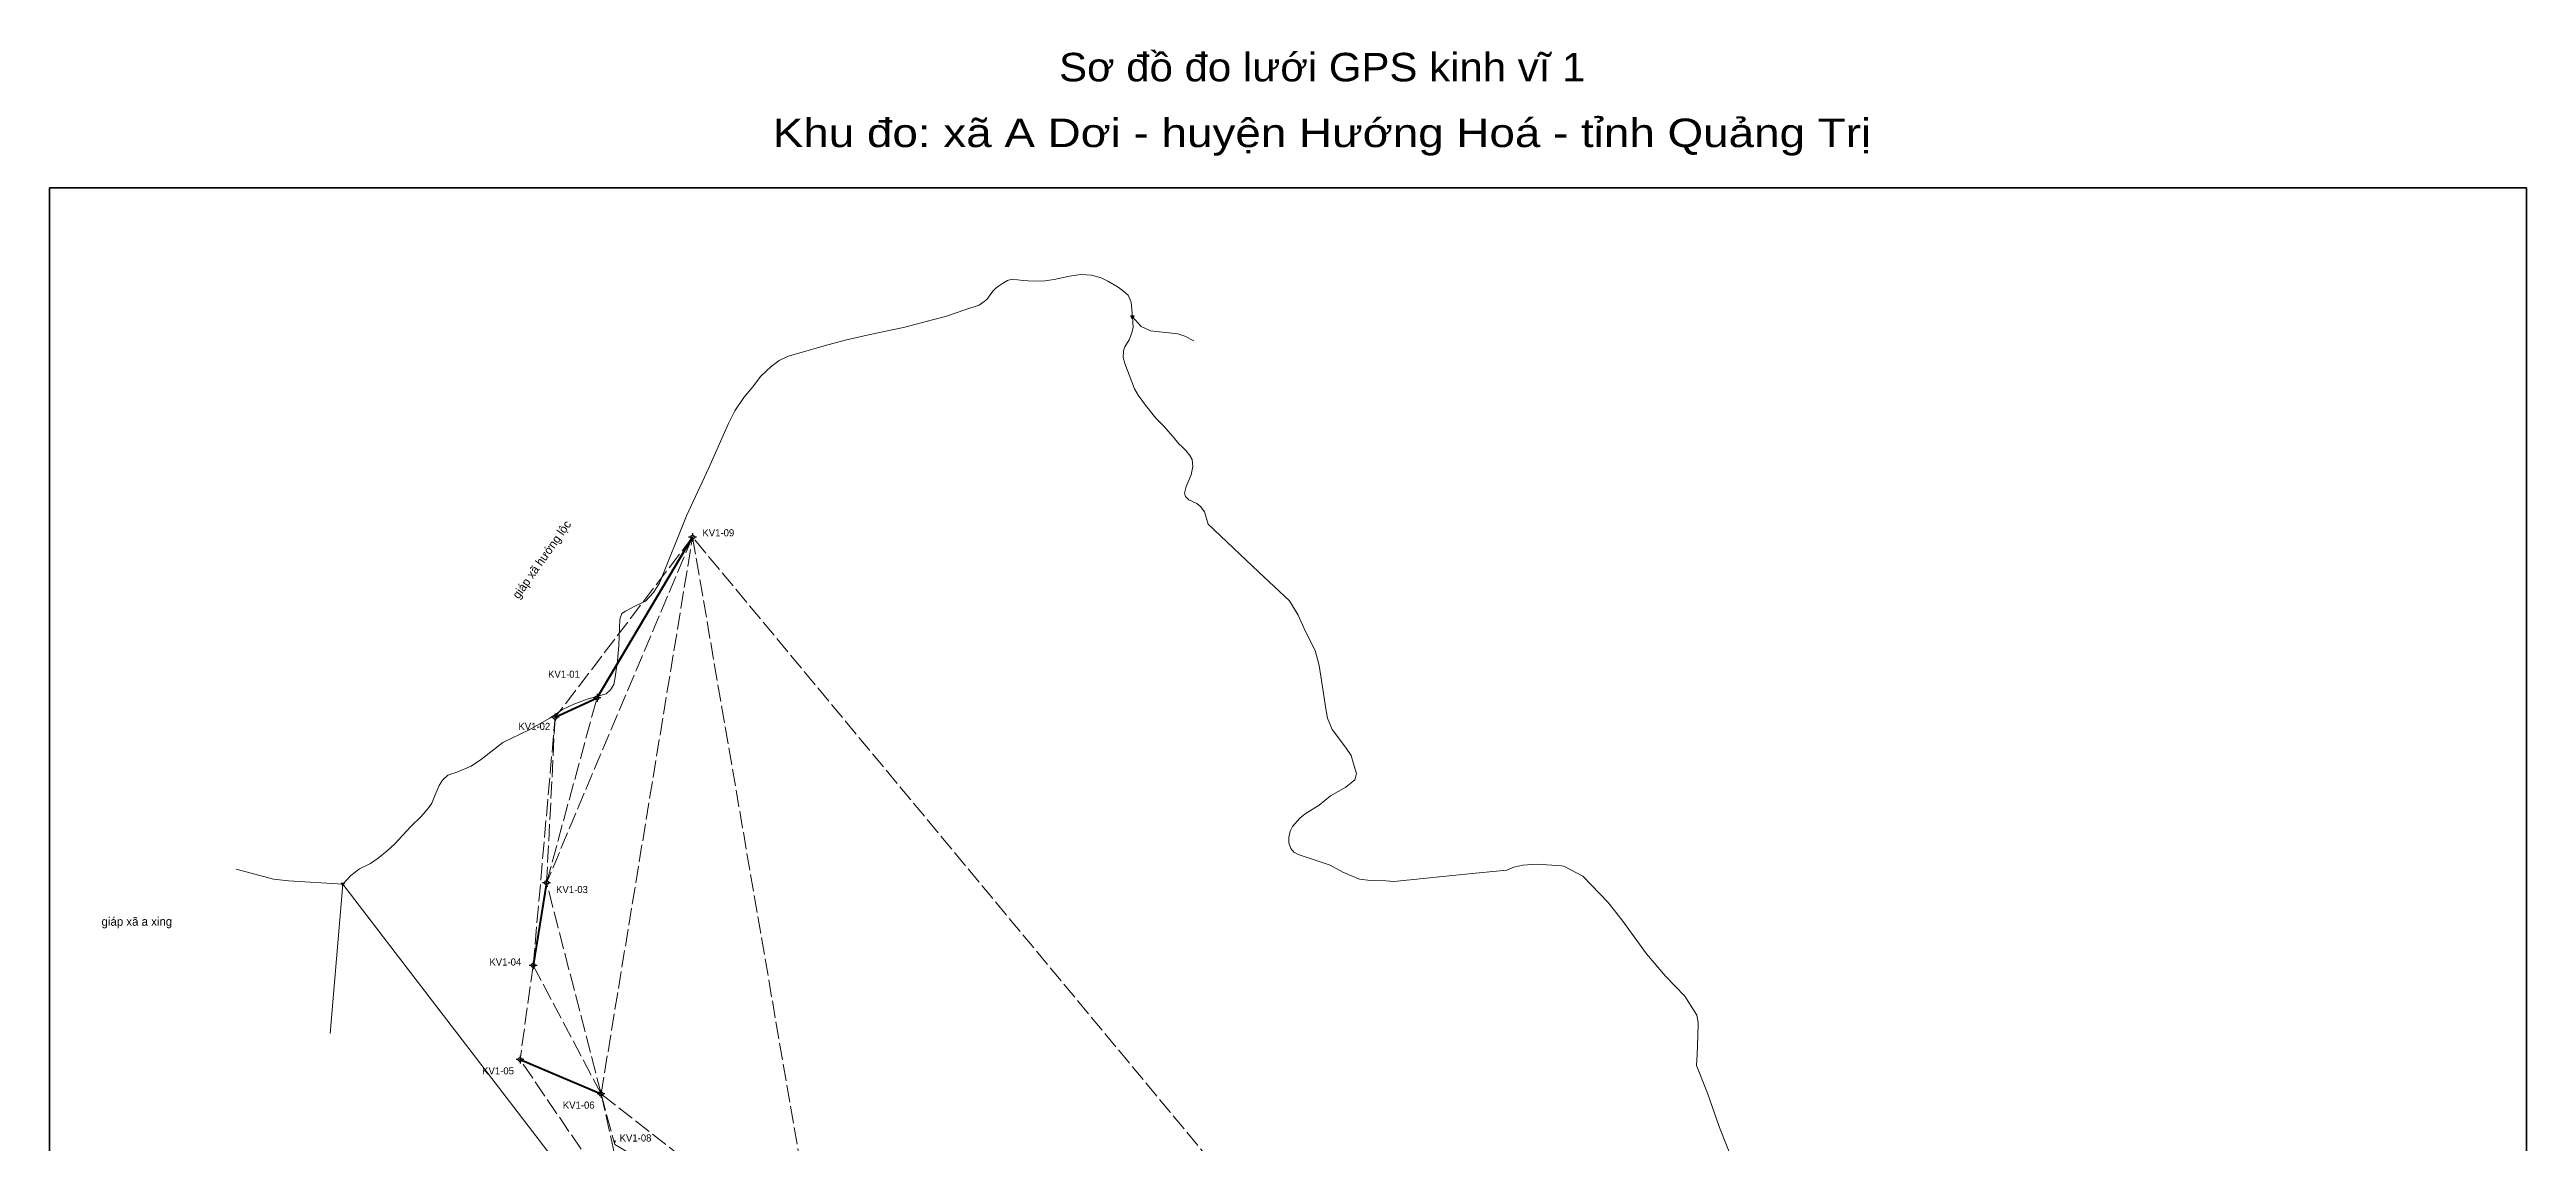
# Model space of a CAD drawing. Header units: metres. Extents: x 548690 to 557372, y 1818779 to 1828725.
# Drawn here: x 548690 to 557372, y 1824892 to 1828725 of the extents above; entities that cross this region are included whole.
import ezdxf
from ezdxf.enums import TextEntityAlignment as Align

# ---------------------------------------------------------------- set-up
doc = ezdxf.new("R2010")
doc.units = ezdxf.units.M
doc.header["$LTSCALE"] = 10
doc.linetypes.add('LONG_DASHED', pattern=[7.5, 6, -1.5])
for name, color, linetype, lineweight in [('14', 7, 'Continuous', 70), ('40', 7, 'Continuous', 13), ('46', 7, 'Continuous', 13), ('47', 7, 'Continuous', 13), ('55', 7, 'Continuous', 35), ('8', 7, 'Continuous', 25), ('9', 7, 'LONG_DASHED', 13)]:
    doc.layers.add(name, color=color, linetype=linetype, lineweight=lineweight)

msp = doc.modelspace()

# ---------------------------------------------------------------- hatches: boundary and pattern name
at = {"layer": '46'}
msp.add_hatch(color=256, dxfattribs=at).paths.add_polyline_path([(549711.96, 1825801.88), (549723.96, 1825801.88), (549717.96, 1825791.49)])
at = {"layer": '47'}
msp.add_hatch(color=256, dxfattribs=at).paths.add_polyline_path([(552479.24, 1827791.19), (552491.24, 1827791.19), (552485.24, 1827780.8)])
at = {"layer": '8'}
for points in [[(550945.45, 1827014.77, 1), (550942.15, 1827014.77, 1)], [(550463.63, 1826383.15, 1), (550460.33, 1826383.15, 1)], [(550610.58, 1826451.29, 1), (550607.28, 1826451.29, 1)], [(550433.58, 1825803.15, 1), (550430.28, 1825803.15, 1)], [(550386.8, 1825513.31, 1), (550383.5, 1825513.31, 1)], [(550340.79, 1825182.92, 1), (550337.49, 1825182.92, 1)], [(550624.77, 1825062.34, 1), (550621.47, 1825062.34, 1)]]:
    msp.add_hatch(color=256, dxfattribs=at).paths.add_polyline_path(points)

# ---------------------------------------------------------------- linework, layer by layer
at = {"layer": '14'}
for p, q in [((550461.96, 1826383.18), (550608.91, 1826451.32)), ((550431.91, 1825803.18), (550385.13, 1825513.34)), ((550339.12, 1825182.95), (550623.1, 1825062.37))]:
    msp.add_line(p, q, dxfattribs=at)
at = {"layer": '46'}
for q in [(549673.52, 1825274.36), (549928.51, 1825523.74)]:
    msp.add_line((549717.96, 1825798.42), q, dxfattribs=at)
for points in [[(552485.5, 1827787.61), (552480.81, 1827839.23), (552470.25, 1827863.01), (552449.79, 1827880.83), (552435.93, 1827892.05), (552399.63, 1827913.19), (552376.53, 1827923.76), (552342.21, 1827933.67), (552304.76, 1827935.63), (552264.98, 1827930.37), (552211.2, 1827918.43), (552170.77, 1827912.78), (552120.35, 1827914.27), (552102.92, 1827915.06), (552082.91, 1827917.77), (552065.3, 1827919.91), (552059.98, 1827918.73), (552047.96, 1827915.28), (552033.97, 1827907.29), (552012.64, 1827893.02), (552005.47, 1827886.64), (551996.86, 1827877.23), (551975.57, 1827848.85), (551948.61, 1827828.37)], [(551948.61, 1827828.37), (551902.19, 1827812.88), (551830.97, 1827788.52), (551784.37, 1827776.92), (551688.33, 1827751.56), (551566.73, 1827725.32), (551478.65, 1827705.36), (551405.53, 1827685.41), (551324.42, 1827662.71)], [(552688.22, 1827225.42), (552691.66, 1827233.45), (552697.43, 1827262.24), (552694.68, 1827287.79), (552686.83, 1827300.76), (552673.91, 1827317.45), (552660.85, 1827330.69), (552648.02, 1827342.46), (552628.42, 1827366.31), (552594.22, 1827405.34), (552567.92, 1827432.66), (552531.38, 1827477.78), (552505.73, 1827512.78), (552493.3, 1827534.57), (552458.58, 1827623.34), (552453.65, 1827645.03), (552454.43, 1827668.37), (552459.09, 1827682.37), (552474.64, 1827707.26), (552483.96, 1827731.38), (552488.63, 1827751.6), (552485.5, 1827787.61)], [(552700.58, 1827703.4), (552669.58, 1827720.32), (552644.49, 1827728.25), (552549.45, 1827738.82), (552516.45, 1827753.35), (552485.5, 1827787.61)], [(551324.42, 1827662.71), (551278.74, 1827649.92), (551247.64, 1827634.67), (551219.39, 1827613.05), (551182, 1827578.12), (551154.61, 1827541.95), (551123, 1827504.11), (551092.26, 1827457.54), (551069.86, 1827413.96), (551001.12, 1827258.6), (550922.96, 1827089.63), (550827.34, 1826854.04), (550806.75, 1826820.33), (550778.68, 1826790.36), (550743.34, 1826773.74), (550708.28, 1826755.83), (550696.34, 1826747.28), (550688.85, 1826727.61), (550688.16, 1826696.63), (550685.3, 1826634.86), (550680.9, 1826581.52), (550672.27, 1826523.73), (550668.03, 1826498.43), (550656.68, 1826478.97), (550641.29, 1826466), (550574.87, 1826446.54), (550527.88, 1826428.71), (550487.38, 1826410.06), (550443.26, 1826380.15), (550370.74, 1826339.15), (550278.46, 1826294.63), (550204.31, 1826236.91), (550168.06, 1826212.17), (550117.81, 1826190.72), (550085.67, 1826180), (550067.55, 1826162.69), (550055.19, 1826143.72), (550042.01, 1826110.74), (550029.65, 1826081.88), (550019.76, 1826067.04), (549992.57, 1826034.89), (549956.32, 1826000.25), (549900.04, 1825939.55), (549873.1, 1825914.5), (549841.8, 1825888.94), (549814.61, 1825870.8), (549775.88, 1825851.83), (549746.22, 1825827.92), (549717.96, 1825798.42)], [(552927.65, 1826893.74), (552751.24, 1827060.66), (552738.14, 1827104.15), (552725.03, 1827120.72), (552711.23, 1827132.46), (552682.95, 1827145.57), (552671.22, 1827158), (552667.96, 1827169.51), (552674.37, 1827193.04), (552688.22, 1827225.42)], [(552927.65, 1826893.74), (553035.7, 1826791.5), (553066.59, 1826740.82), (553091.29, 1826686.43), (553125.87, 1826617.2), (553140.69, 1826565.28), (553153.89, 1826474.81)], [(553676.78, 1825834.94), (553402.14, 1825807.65), (553373.57, 1825809.51), (553320.17, 1825811.29), (553281.65, 1825815.81), (553223.32, 1825840.43), (553179, 1825864.51), (553066.96, 1825901.89), (553051.47, 1825910.37), (553040.93, 1825923.6), (553034.36, 1825942.4), (553033.7, 1825961.24), (553038.37, 1825983.9), (553046.71, 1826000.33), (553072.2, 1826029.41), (553091.55, 1826045.2), (553140.73, 1826075.6), (553179.79, 1826107.45), (553233.31, 1826137.85), (553265.13, 1826163.9), (553270.91, 1826185.62), (553261.75, 1826216.7), (553251.87, 1826248.84), (553232.1, 1826278.51), (553186.14, 1826340.35), (553168.95, 1826380.33), (553161.94, 1826419.59), (553153.89, 1826474.81)], [(549344.43, 1825850.89), (549474.93, 1825815.27), (549527.95, 1825809.53), (549717.96, 1825798.42)], [(553676.78, 1825834.94), (553798.2, 1825847.01), (553822.47, 1825857.57), (553854.12, 1825864.96), (553904.76, 1825868.13), (553989.29, 1825862.69), (554000, 1825859.4), (554065.01, 1825826.23), (554153.89, 1825733.24), (554201.73, 1825673.07)], [(554201.73, 1825673.07), (554288.02, 1825553.73), (554354.56, 1825475.96), (554421.56, 1825405.55), (554463.7, 1825338.26), (554468.56, 1825312.36), (554467.28, 1825265.09), (554465.66, 1825200.78), (554463.11, 1825162.45), (554501.8, 1825065.1), (554543.73, 1824945.24), (554593.14, 1824820.89), (554635.06, 1824707.03), (554656.29, 1824624.61)], [(549928.51, 1825523.74), (550575.39, 1824679.83), (550923.94, 1823782.98)]]:
    msp.add_lwpolyline(points, dxfattribs=at)
msp.add_lwpolyline([(549711.96, 1825801.88), (549723.96, 1825801.88), (549717.96, 1825791.49)], close=True, dxfattribs=at)
at = {"layer": '47'}
msp.add_lwpolyline([(552479.24, 1827791.19), (552491.24, 1827791.19), (552485.24, 1827780.8)], close=True, dxfattribs=at)
at = {"layer": '55'}
msp.add_lwpolyline([(548689.76, 1828239.62), (557372.29, 1828239.62), (557372.29, 1818779.47), (548689.76, 1818779.47)], close=True, dxfattribs=at)
at = {"layer": '8', "lineweight": 70}
msp.add_line((550608.91, 1826451.32), (550943.78, 1827014.8), dxfattribs=at)
at = {"layer": '8'}
for p, q in [((550936.91, 1827014.8), (550930.03, 1827014.8)), ((550943.78, 1827028.55), (550943.78, 1827021.67)), ((550943.78, 1827007.93), (550943.78, 1827001.05)), ((550957.53, 1827014.8), (550950.65, 1827014.8)), ((550608.91, 1826465.07), (550608.91, 1826458.19)), ((550455.09, 1826383.18), (550448.21, 1826383.18)), ((550461.96, 1826396.93), (550461.96, 1826390.05)), ((550461.96, 1826376.31), (550461.96, 1826369.43)), ((550475.71, 1826383.18), (550468.83, 1826383.18)), ((550602.04, 1826451.32), (550595.16, 1826451.32)), ((550608.91, 1826444.45), (550608.91, 1826437.57)), ((550622.66, 1826451.32), (550615.78, 1826451.32)), ((550425.04, 1825803.18), (550418.16, 1825803.18)), ((550431.91, 1825816.93), (550431.91, 1825810.05)), ((550431.91, 1825796.31), (550431.91, 1825789.43)), ((550445.66, 1825803.18), (550438.78, 1825803.18)), ((550378.26, 1825513.34), (550371.38, 1825513.34)), ((550385.13, 1825527.09), (550385.13, 1825520.21)), ((550385.13, 1825506.47), (550385.13, 1825499.59)), ((550398.88, 1825513.34), (550392, 1825513.34)), ((550332.25, 1825182.95), (550325.37, 1825182.95)), ((550339.12, 1825196.7), (550339.12, 1825189.82)), ((550339.12, 1825176.08), (550339.12, 1825169.2)), ((550352.87, 1825182.95), (550345.99, 1825182.95)), ((550623.1, 1825076.12), (550623.1, 1825069.24)), ((550616.23, 1825062.37), (550609.35, 1825062.37)), ((550623.1, 1825055.5), (550623.1, 1825048.62)), ((550636.85, 1825062.37), (550629.97, 1825062.37)), ((550671.01, 1824899.03), (550671.01, 1824892.15))]:
    msp.add_line(p, q, dxfattribs=at)
for centre, radius in [((550943.8, 1827014.77), 6.87), ((550943.8, 1827014.77), 1.65), ((550608.93, 1826451.29), 6.87), ((550461.98, 1826383.15), 6.87), ((550461.98, 1826383.15), 1.65), ((550608.93, 1826451.29), 1.65), ((550431.93, 1825803.15), 6.87), ((550431.93, 1825803.15), 1.65), ((550385.15, 1825513.31), 6.87), ((550385.15, 1825513.31), 1.65), ((550339.14, 1825182.92), 6.87), ((550339.14, 1825182.92), 1.65), ((550623.12, 1825062.34), 6.87), ((550623.12, 1825062.34), 1.65)]:
    msp.add_circle(centre, radius, dxfattribs=at)
at = {"layer": '9'}
for p, q in [((550943.78, 1827014.8), (550431.91, 1825803.18)), ((550623.1, 1825062.37), (550943.78, 1827014.8)), ((550943.78, 1827014.8), (551381.82, 1824468.43)), ((553050.13, 1824477.97), (550943.78, 1827014.8)), ((550385.13, 1825513.34), (550461.96, 1826383.18)), ((550623.1, 1825062.37), (550431.91, 1825803.18)), ((550385.13, 1825513.34), (550339.12, 1825182.95)), ((550623.1, 1825062.37), (550385.13, 1825513.34)), ((550721.56, 1824621.11), (550339.12, 1825182.95)), ((550623.1, 1825062.37), (550721.56, 1824621.11))]:
    msp.add_line(p, q, dxfattribs=at)
msp.add_lwpolyline([(550943.78, 1827014.8), (550461.96, 1826383.18), (550431.91, 1825803.18), (550608.91, 1826451.32)], dxfattribs=at)
msp.add_lwpolyline([(550671.01, 1824885.28), (551381.82, 1824468.43), (550623.1, 1825062.37)], close=True, dxfattribs=at)

# ---------------------------------------------------------------- texts
at = {"layer": '40'}
for s, rotation, p in [('giáp xã hướng lộc', 54.838, (550427.15, 1826928.07)), ('giáp xã a xing', 0.067, (548995.84, 1825652.12))]:
    msp.add_text(s, height=30, rotation=rotation, dxfattribs=at).set_placement(p, align=Align.CENTER)
at = {"layer": '55'}
for s, width, p in [('Sơ đồ đo lưới GPS kinh vĩ 1', 1.1, (553151.01, 1828613.28)), ('Khu đo: xã A Dơi - huyện Hướng Hoá - tỉnh Quảng Trị', 1.2, (553150.06, 1828382.79))]:
    msp.add_text(s, height=100, dxfattribs=dict(at, width=width)).set_placement(p, align=Align.CENTER)
at = {"layer": '9'}
for s, p in [('KV1-09', (551034.12, 1827017.92)), ('KV1-01', (550493, 1826522)), ('KV1-02', (550389.08, 1826338.83)), ('KV1-03', (550521.07, 1825766.78)), ('KV1-04', (550287.56, 1825512.49)), ('KV1-05', (550261.95, 1825130.88)), ('KV1-06', (550544.73, 1825010.87)), ('KV1-08', (550743.88, 1824895.5))]:
    msp.add_text(s, height=25, dxfattribs=at).set_placement(p, align=Align.CENTER)

doc.saveas('drawing.dxf')
